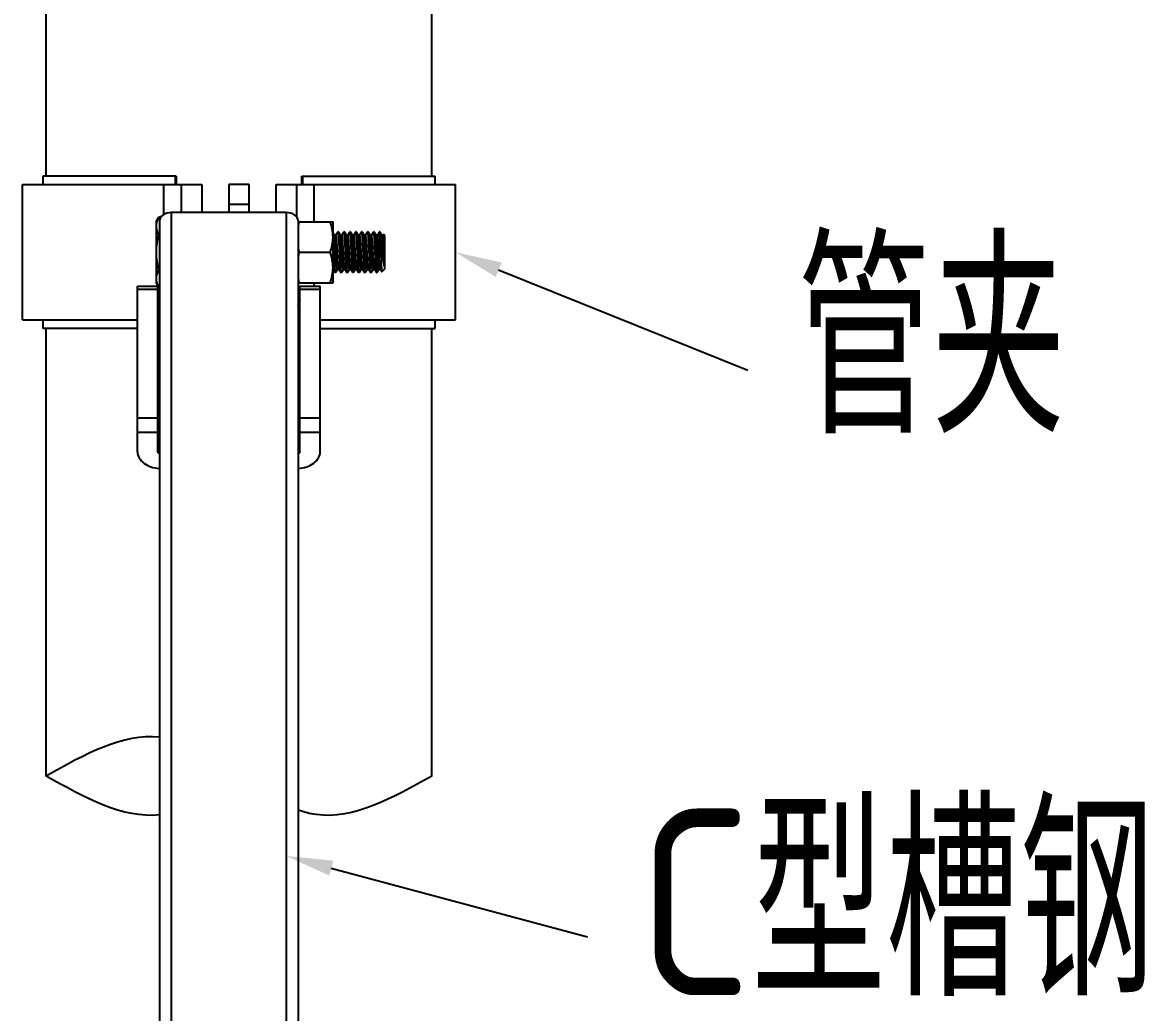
# Model space of a CAD drawing. Extents: x -427546 to -314919, y 698702 to 968782.
# Drawn here: x -410537 to -408129, y 901937 to 904062 of the extents above; entities that cross this region are included whole.
import ezdxf

# ---------------------------------------------------------------- set-up
doc = ezdxf.new("R2010")
doc.units = 0
doc.header["$LTSCALE"] = 1000
doc.header["$MEASUREMENT"] = 0
doc.layers.get('0').update_dxf_attribs({"linetype": 'CONTINUOUS'})
doc.styles.get("Standard").update_dxf_attribs({"font": 'GBENOR', "bigfont": 'GBCBIG'})

msp = doc.modelspace()

# ---------------------------------------------------------------- linework, layer by layer
at = {"linetype": 'CONTINUOUS'}
for p, q in [((-410486, 903732.3), (-410486, 904294.9)), ((-409658.3, 903732.3), (-409658.3, 904276.8)), ((-410493.2, 903732.3), (-410493.2, 903714.1)), ((-410206.9, 903732.3), (-410493.2, 903732.3)), ((-410209.2, 903732.3), (-410209.2, 903714.1)), ((-410206.9, 903732.3), (-410206.9, 903714.1)), ((-409937.4, 903714.1), (-409937.4, 903732.3)), ((-409937.4, 903732.3), (-409651.1, 903732.3)), ((-409935.1, 903714.1), (-409935.1, 903732.3)), ((-409651.1, 903714.1), (-409651.1, 903732.3)), ((-410536.8, 903423.7), (-410536.8, 903714.1)), ((-410536.8, 903714.1), (-410152, 903714.1)), ((-410233.5, 903650.1), (-410233.5, 903714.1)), ((-410195.6, 903654.2), (-410195.6, 903714.1)), ((-410152, 903714.1), (-410152, 903654.2)), ((-410093.9, 903714.1), (-410093.9, 903654.2)), ((-410050.4, 903714.1), (-410093.9, 903714.1)), ((-410050.4, 903654.2), (-410050.4, 903714.1)), ((-409992.3, 903654.2), (-409992.3, 903714.1)), ((-409992.3, 903714.1), (-409607.5, 903714.1)), ((-409948.7, 903714.1), (-409948.7, 903645.3)), ((-409910.8, 903634.2), (-409910.8, 903714.1)), ((-409607.5, 903423.7), (-409607.5, 903714.1)), ((-410050.4, 903671.6), (-410093.9, 903671.6)), ((-410250, 903634.2), (-410244.2, 903644.4)), ((-410240, 903644.4), (-410244.2, 903644.4)), ((-410242.8, 903636.3), (-410242.8, 901533.3)), ((-410217.3, 903654.2), (-410217.3, 901725.8)), ((-409970.5, 903654.2), (-410217.3, 903654.2)), ((-409970.5, 903654.2), (-409970.5, 901725.8)), ((-409945.1, 903636.3), (-409945.1, 901533.3)), ((-410250, 903634.2), (-410250, 903503.6)), ((-409945.1, 903634.2), (-409870.3, 903634.2)), ((-409870.3, 903503.6), (-409870.3, 903634.2)), ((-409866.8, 903605.4), (-409870.3, 903611.4)), ((-409860, 903612.3), (-409863.9, 903605.6)), ((-409860, 903612.3), (-409859.9, 903612.5)), ((-409858.3, 903612.5), (-409859.9, 903612.5)), ((-409858.1, 903612.3), (-409858.3, 903612.5)), ((-409854.1, 903605.4), (-409858.1, 903612.3)), ((-409847.3, 903612.3), (-409851.2, 903605.6)), ((-409847.3, 903612.3), (-409847.2, 903612.5)), ((-409845.6, 903612.5), (-409847.2, 903612.5)), ((-409845.4, 903612.3), (-409845.6, 903612.5)), ((-409841.4, 903605.4), (-409845.4, 903612.3)), ((-409834.6, 903612.3), (-409838.5, 903605.6)), ((-409834.6, 903612.3), (-409834.5, 903612.5)), ((-409832.9, 903612.5), (-409834.5, 903612.5)), ((-409832.7, 903612.3), (-409832.9, 903612.5)), ((-409828.7, 903605.4), (-409832.7, 903612.3)), ((-409832.5, 903611.6), (-409832.7, 903612.3)), ((-409821.9, 903612.3), (-409825.8, 903605.6)), ((-409821.9, 903612.3), (-409821.8, 903612.5)), ((-409821.8, 903612.5), (-409821.4, 903611.6)), ((-409820.2, 903612.5), (-409821.8, 903612.5)), ((-409820, 903612.3), (-409820.2, 903612.5)), ((-409816, 903605.4), (-409820, 903612.3)), ((-409809.2, 903612.3), (-409813.1, 903605.6)), ((-409809.2, 903612.3), (-409809.1, 903612.5)), ((-409807.5, 903612.5), (-409809.1, 903612.5)), ((-409807.3, 903612.3), (-409807.5, 903612.5)), ((-409803.3, 903605.4), (-409807.3, 903612.3)), ((-409796.5, 903612.3), (-409800.4, 903605.6)), ((-409796.5, 903612.3), (-409796.4, 903612.5)), ((-409794.8, 903612.5), (-409796.4, 903612.5)), ((-409794.6, 903612.3), (-409794.8, 903612.5)), ((-409790.6, 903605.4), (-409794.6, 903612.3)), ((-409783.8, 903612.3), (-409787.7, 903605.6)), ((-409783.8, 903612.3), (-409783.7, 903612.5)), ((-409782.1, 903612.5), (-409783.7, 903612.5)), ((-409781.9, 903612.3), (-409782.1, 903612.5)), ((-409777.9, 903605.4), (-409781.9, 903612.3)), ((-409771.1, 903612.3), (-409775, 903605.6)), ((-409770.9, 903612.5), (-409771.1, 903612.3)), ((-409769.4, 903612.5), (-409770.9, 903612.5)), ((-409769.2, 903612.3), (-409769.4, 903612.5)), ((-409765.2, 903605.4), (-409769.2, 903612.3)), ((-410242.8, 903606.6), (-410244.2, 903606.6)), ((-409863.9, 903605.6), (-409866.9, 903605.6)), ((-409851.2, 903605.6), (-409854.2, 903605.6)), ((-409854.1, 903605.3), (-409854.1, 903605.4)), ((-409838.5, 903605.6), (-409841.5, 903605.6)), ((-409825.8, 903605.6), (-409828.8, 903605.6)), ((-409828.5, 903604.9), (-409828.7, 903605.4)), ((-409825.4, 903604.9), (-409825.8, 903605.6)), ((-409813, 903605.6), (-409816.1, 903605.6)), ((-409815.9, 903605.2), (-409816, 903605.4)), ((-409800.3, 903605.6), (-409803.4, 903605.6)), ((-409787.6, 903605.6), (-409790.7, 903605.6)), ((-409774.9, 903605.6), (-409778, 903605.6)), ((-409777.8, 903605.2), (-409777.9, 903605.4)), ((-409767.2, 903557.2), (-409767.2, 903590.3)), ((-409762.2, 903605.6), (-409765.3, 903605.6)), ((-409761.6, 903606.7), (-409762.3, 903605.6)), ((-409760, 903605.2), (-409761.5, 903606.8)), ((-409760.3, 903590.6), (-409760.3, 903539.6)), ((-409760, 903605.2), (-409760, 903532.6)), ((-409942.9, 903568.9), (-409876.2, 903568.9)), ((-410242.8, 903531.2), (-410244.2, 903531.2)), ((-409870.3, 903532.2), (-409866.4, 903525.5)), ((-409866.4, 903525.5), (-409866.2, 903525.3)), ((-409864.6, 903525.3), (-409866.2, 903525.3)), ((-409864.5, 903525.5), (-409864.6, 903525.3)), ((-409864.5, 903525.5), (-409860.6, 903532.2)), ((-409860.7, 903532.2), (-409857.6, 903532.2)), ((-409857.7, 903532.4), (-409853.7, 903525.5)), ((-409853.7, 903525.5), (-409853.5, 903525.3)), ((-409851.9, 903525.3), (-409853.5, 903525.3)), ((-409851.8, 903525.5), (-409851.9, 903525.3)), ((-409851.8, 903525.5), (-409847.9, 903532.2)), ((-409848, 903532.2), (-409844.9, 903532.2)), ((-409845, 903532.4), (-409845, 903532.5)), ((-409845, 903532.4), (-409841, 903525.5)), ((-409841, 903525.5), (-409840.8, 903525.3)), ((-409839.2, 903525.3), (-409840.8, 903525.3)), ((-409839.1, 903525.5), (-409839.2, 903525.3)), ((-409839.1, 903525.5), (-409835.2, 903532.2)), ((-409835.3, 903532.2), (-409832.2, 903532.2)), ((-409832.3, 903532.4), (-409828.3, 903525.5)), ((-409828.3, 903525.5), (-409828.1, 903525.3)), ((-409826.5, 903525.3), (-409828.1, 903525.3)), ((-409826.4, 903525.5), (-409826.5, 903525.3)), ((-409826.4, 903525.5), (-409822.5, 903532.2)), ((-409822.6, 903532.2), (-409819.5, 903532.2)), ((-409819.6, 903532.4), (-409815.6, 903525.5)), ((-409815.6, 903525.5), (-409815.4, 903525.3)), ((-409813.8, 903525.3), (-409815.4, 903525.3)), ((-409813.7, 903525.5), (-409813.8, 903525.3)), ((-409813.7, 903525.5), (-409809.8, 903532.2)), ((-409809.8, 903532.2), (-409806.8, 903532.2)), ((-409806.9, 903532.4), (-409802.9, 903525.5)), ((-409802.9, 903525.5), (-409802.7, 903525.3)), ((-409801.1, 903525.3), (-409802.7, 903525.3)), ((-409801, 903525.5), (-409801.1, 903525.3)), ((-409801, 903525.5), (-409797.1, 903532.2)), ((-409797.1, 903532.2), (-409794.1, 903532.2)), ((-409794.2, 903532.4), (-409790.2, 903525.5)), ((-409790.2, 903525.5), (-409790, 903525.3)), ((-409788.4, 903525.3), (-409790, 903525.3)), ((-409788.3, 903525.5), (-409788.4, 903525.3)), ((-409788.3, 903525.5), (-409784.4, 903532.2)), ((-409784.4, 903532.2), (-409781.4, 903532.2)), ((-409781.5, 903532.4), (-409777.5, 903525.5)), ((-409777.5, 903525.5), (-409777.3, 903525.3)), ((-409775.7, 903525.3), (-409777.3, 903525.3)), ((-409775.6, 903525.5), (-409775.7, 903525.3)), ((-409775.6, 903525.5), (-409771.7, 903532.2)), ((-409771.7, 903532.2), (-409768.7, 903532.2)), ((-409768.8, 903532.4), (-409768.7, 903532.2)), ((-409768.7, 903532.2), (-409765.7, 903527)), ((-409765.7, 903527), (-409765.6, 903527)), ((-409760, 903532.6), (-409765.6, 903527)), ((-410289.9, 903140.9), (-410289.9, 903496.3)), ((-410289.9, 903496.3), (-410246.4, 903496.3)), ((-410250, 903503.6), (-410246, 903496.6)), ((-410246.4, 903140.9), (-410246.4, 903496.3)), ((-410242.8, 903493.5), (-410244.2, 903493.5)), ((-409945.1, 903503.6), (-409870.3, 903503.6)), ((-409941.5, 903140.9), (-409941.5, 903496.3)), ((-409941.5, 903496.3), (-409897.9, 903496.3)), ((-409910.8, 903496.3), (-409910.8, 903503.6)), ((-409897.9, 903140.9), (-409897.9, 903496.3)), ((-410289.9, 903489.9), (-410246.4, 903489.9)), ((-409941.5, 903478.2), (-409945.1, 903480.8)), ((-409941.5, 903489.9), (-409897.9, 903489.9)), ((-409945.1, 903453.7), (-409942.9, 903459.4)), ((-409942.9, 903459.4), (-409941.5, 903462.4)), ((-409941.5, 903461.9), (-409941.8, 903461.7)), ((-410536.8, 903423.7), (-410289.9, 903423.7)), ((-410493.2, 903423.7), (-410493.2, 903405.6)), ((-409897.9, 903423.7), (-409607.5, 903423.7)), ((-409651.1, 903405.6), (-409651.1, 903423.7)), ((-410289.9, 903405.6), (-410493.2, 903405.6)), ((-410486, 902444.6), (-410486, 903405.6)), ((-409897.9, 903405.6), (-409651.1, 903405.6)), ((-409658.3, 902444.6), (-409658.3, 903405.6)), ((-410246.4, 903212.7), (-410289.9, 903212.7)), ((-409897.9, 903212.7), (-409941.5, 903212.7)), ((-410246.4, 903181.9), (-410289.9, 903181.9)), ((-409897.9, 903181.9), (-409941.5, 903181.9))]:
    msp.add_line(p, q, dxfattribs=at)
for points in [[(-409514.8, 903531.5), (-408979.8, 903315.9)], [(-409873.9, 902247), (-409323.9, 902099.7)]]:
    msp.add_lwpolyline(points)
for centre, radius, start, end in [((-409812.5, 903590.6), 137.5, 161.5104, 164.6888), ((-413081.9, 903424.1), 3215.8, 2.5803, 2.9163), ((-409812.5, 903612.5), 137.5, 195.3112, 198.4896), ((-409812.5, 903525.3), 137.5, 161.5104, 164.6888), ((-410192.2, 903523.5), 60.1, 206.641, 210.0621), ((-409812.5, 903547.2), 137.5, 195.3112, 198.4896), ((-409858.2, 903410.6), 100, 149.4462, 150.2362), ((-409935.9, 903459.1), 15, 240.2296, 242.1247)]:
    msp.add_arc(centre, radius, start, end, dxfattribs=at)
for points, knots in [([(-410244.2, 903644.4), (-410244.7, 903643.5), (-410246.5, 903640.2), (-410248, 903636.6), (-410248.8, 903633.9)], [0, 0, 0, 0, 0.257362, 1, 1, 1, 1]), ([(-410217.3, 903654.2), (-410223.6, 903654.2), (-410235.2, 903651.8), (-410242.8, 903641.2), (-410242.8, 903636.3)], [0, 0, 0, 0, 0.559767, 1, 1, 1, 1]), ([(-409945.1, 903636.3), (-409945.1, 903641.2), (-409952.7, 903651.8), (-409964.3, 903654.2), (-409970.5, 903654.2)], [0, 0, 0, 0, 0.440233, 1, 1, 1, 1]), ([(-410248.8, 903633.9), (-410249, 903633.2), (-410249.7, 903630.5), (-410250, 903627.6), (-410250, 903625.5)], [0, 0, 0, 0, 0.253622, 1, 1, 1, 1]), ([(-410250, 903625.5), (-410250, 903622.3), (-410248.8, 903615.6), (-410245.9, 903609.6), (-410244.2, 903606.6)], [0, 0, 0, 0, 0.485077, 1, 1, 1, 1]), ([(-409870.3, 903601.6), (-409870.3, 903607.1), (-409871.4, 903618.2), (-409874.4, 903628.9), (-409876.2, 903634.2)], [0, 0, 0, 0, 0.498127, 1, 1, 1, 1]), ([(-409859.9, 903612.5), (-409859.8, 903612.5), (-409859.6, 903612.1), (-409859.5, 903611.5), (-409859.3, 903610.4), (-409859, 903608.3), (-409858.6, 903604.7), (-409858.3, 903599.3), (-409857.9, 903592.8), (-409857.5, 903585.4), (-409857.1, 903577.3), (-409856.8, 903571.7), (-409856.7, 903568.9)], [0, 0, 0, 0, 0.0066, 0.021626, 0.045785, 0.07899, 0.171387, 0.295464, 0.446521, 0.618791, 0.80567, 1, 1, 1, 1]), ([(-409855.1, 903568.9), (-409855.4, 903574.2), (-409855.7, 903581.9), (-409856.2, 903591.7), (-409856.6, 903598.1), (-409857, 903603.5), (-409857.3, 903607.6), (-409857.7, 903610.4), (-409857.9, 903611.9), (-409858.1, 903612.3)], [0, 0, 0, 0, 0.364471, 0.530917, 0.679032, 0.803712, 0.900705, 0.96676, 1, 1, 1, 1]), ([(-409847.2, 903612.5), (-409847.1, 903612.5), (-409846.9, 903612.1), (-409846.7, 903611.5), (-409846.5, 903610.4), (-409846.3, 903608.3), (-409845.9, 903604.7), (-409845.6, 903599.3), (-409845.2, 903592.8), (-409844.8, 903585.4), (-409844.4, 903577.3), (-409844.1, 903571.7), (-409844, 903568.9)], [0, 0, 0, 0, 0.006597, 0.021619, 0.045777, 0.07898, 0.171374, 0.295442, 0.446496, 0.618772, 0.805666, 1, 1, 1, 1]), ([(-409842.4, 903568.9), (-409842.7, 903574.2), (-409843, 903581.9), (-409843.5, 903591.7), (-409843.9, 903598.1), (-409844.3, 903603.5), (-409844.6, 903607.6), (-409845, 903610.4), (-409845.2, 903611.9), (-409845.4, 903612.3)], [0, 0, 0, 0, 0.364465, 0.530905, 0.679014, 0.8037, 0.900701, 0.966759, 1, 1, 1, 1]), ([(-409834.5, 903612.5), (-409834.4, 903612.5), (-409834.2, 903612.1), (-409834, 903611.5), (-409833.8, 903610.4), (-409833.6, 903608.3), (-409833.2, 903604.7), (-409832.8, 903599.3), (-409832.5, 903592.8), (-409832.1, 903585.4), (-409831.7, 903577.3), (-409831.4, 903571.7), (-409831.3, 903568.9)], [0, 0, 0, 0, 0.006599, 0.021622, 0.045782, 0.078987, 0.171389, 0.295466, 0.446515, 0.618783, 0.80567, 1, 1, 1, 1]), ([(-409829.7, 903568.9), (-409829.9, 903573.8), (-409830.4, 903583), (-409831, 903595.4), (-409831.6, 903604.1), (-409832.1, 903609.1), (-409832.3, 903610.9), (-409832.5, 903611.6)], [0, 0, 0, 0, 0.342843, 0.645753, 0.873522, 0.950589, 1, 1, 1, 1]), ([(-409821.4, 903611.6), (-409821.2, 903610.9), (-409821, 903609.1), (-409820.4, 903604.1), (-409819.9, 903595.4), (-409819.2, 903583), (-409818.8, 903573.8), (-409818.6, 903568.9)], [0, 0, 0, 0, 0.049411, 0.126478, 0.354247, 0.657157, 1, 1, 1, 1]), ([(-409817, 903568.9), (-409817.2, 903574.2), (-409817.6, 903581.9), (-409818.1, 903591.7), (-409818.5, 903598.1), (-409818.9, 903603.5), (-409819.2, 903607.6), (-409819.6, 903610.4), (-409819.8, 903611.9), (-409820, 903612.3)], [0, 0, 0, 0, 0.364462, 0.530907, 0.679025, 0.803712, 0.900706, 0.96676, 1, 1, 1, 1]), ([(-409809.1, 903612.5), (-409809, 903612.5), (-409808.8, 903612.1), (-409808.6, 903611.5), (-409808.4, 903610.4), (-409808.2, 903608.3), (-409807.8, 903604.7), (-409807.4, 903599.3), (-409807.1, 903592.8), (-409806.7, 903585.4), (-409806.3, 903577.3), (-409806, 903571.7), (-409805.9, 903568.9)], [0, 0, 0, 0, 0.0066, 0.021625, 0.045784, 0.078988, 0.171384, 0.29546, 0.446516, 0.618789, 0.80567, 1, 1, 1, 1]), ([(-409804.3, 903568.9), (-409804.5, 903574.2), (-409804.9, 903581.9), (-409805.4, 903591.7), (-409805.8, 903598.1), (-409806.1, 903603.5), (-409806.5, 903607.6), (-409806.9, 903610.4), (-409807.1, 903611.9), (-409807.3, 903612.3)], [0, 0, 0, 0, 0.364471, 0.530917, 0.679031, 0.803711, 0.900704, 0.96676, 1, 1, 1, 1]), ([(-409796.4, 903612.5), (-409796.3, 903612.5), (-409796.1, 903612.1), (-409795.9, 903611.5), (-409795.7, 903610.4), (-409795.5, 903608.3), (-409795.1, 903604.7), (-409794.7, 903599.3), (-409794.3, 903592.8), (-409794, 903585.4), (-409793.6, 903577.3), (-409793.3, 903571.7), (-409793.2, 903568.9)], [0, 0, 0, 0, 0.006596, 0.021617, 0.045773, 0.078975, 0.171369, 0.295437, 0.446491, 0.618767, 0.805664, 1, 1, 1, 1]), ([(-409791.6, 903568.9), (-409791.8, 903574.2), (-409792.2, 903581.9), (-409792.7, 903591.7), (-409793.1, 903598.1), (-409793.4, 903603.5), (-409793.8, 903607.6), (-409794.2, 903610.4), (-409794.4, 903611.9), (-409794.6, 903612.3)], [0, 0, 0, 0, 0.364464, 0.530903, 0.679012, 0.803699, 0.9007, 0.966759, 1, 1, 1, 1]), ([(-409783.7, 903612.5), (-409783.6, 903612.5), (-409783.4, 903612.1), (-409783.2, 903611.5), (-409783, 903610.4), (-409782.7, 903608.3), (-409782.4, 903604.7), (-409782, 903599.3), (-409781.6, 903592.8), (-409781.3, 903585.4), (-409780.9, 903577.3), (-409780.6, 903571.7), (-409780.5, 903568.9)], [0, 0, 0, 0, 0.006599, 0.021624, 0.045785, 0.078991, 0.171394, 0.295472, 0.446521, 0.618786, 0.80567, 1, 1, 1, 1]), ([(-409778.9, 903568.9), (-409779.1, 903574.2), (-409779.5, 903581.9), (-409780, 903591.7), (-409780.4, 903598.1), (-409780.7, 903603.5), (-409781.1, 903607.6), (-409781.5, 903610.4), (-409781.7, 903611.9), (-409781.9, 903612.3)], [0, 0, 0, 0, 0.364462, 0.530902, 0.679016, 0.803706, 0.900705, 0.96676, 1, 1, 1, 1]), ([(-409767.2, 903557.2), (-409767.4, 903560.5), (-409767.7, 903567.2), (-409768.1, 903577), (-409768.6, 903586.3), (-409769, 903594.8), (-409769.4, 903601.1), (-409769.8, 903605.3), (-409770, 903607.8), (-409770.2, 903609.7), (-409770.4, 903611.2), (-409770.6, 903611.9), (-409770.8, 903612.5), (-409770.9, 903612.5)], [0, 0, 0, 0, 0.178481, 0.358633, 0.531004, 0.686502, 0.81696, 0.870599, 0.915552, 0.951236, 0.977231, 0.993319, 1, 1, 1, 1]), ([(-409767.2, 903590.3), (-409767.4, 903593.2), (-409767.7, 903598.3), (-409768.1, 903604.2), (-409768.4, 903608), (-409768.7, 903610), (-409768.9, 903611.4), (-409769.1, 903612.1), (-409769.2, 903612.3)], [0, 0, 0, 0, 0.386407, 0.692621, 0.809887, 0.900873, 0.96438, 1, 1, 1, 1]), ([(-409876.2, 903568.9), (-409874.4, 903574.2), (-409871.4, 903584.9), (-409870.3, 903596), (-409870.3, 903601.6)], [0, 0, 0, 0, 0.501873, 1, 1, 1, 1]), ([(-409867.8, 903568.9), (-409868.2, 903577.3), (-409868.7, 903588.9), (-409869.6, 903602.6), (-409870, 903607.9), (-409870.3, 903610)], [0, 0, 0, 0, 0.612202, 0.845734, 1, 1, 1, 1]), ([(-409860.7, 903532.2), (-409860.8, 903532.2), (-409860.9, 903532.5), (-409861.2, 903533.3), (-409861.5, 903535.3), (-409861.9, 903538.4), (-409862.2, 903542.7), (-409862.6, 903547.9), (-409863, 903553.9), (-409863.4, 903560.4), (-409863.9, 903569.4), (-409864.4, 903578.4), (-409864.9, 903587), (-409865.3, 903592.6), (-409865.6, 903597.4), (-409866, 903601.1), (-409866.4, 903603.7), (-409866.6, 903605), (-409866.8, 903605.4)], [0, 0, 0, 0, 0.003455, 0.010693, 0.037891, 0.081614, 0.140407, 0.212192, 0.294399, 0.384075, 0.47799, 0.664974, 0.751306, 0.828652, 0.894237, 0.945722, 0.98132, 1, 1, 1, 1]), ([(-409857.7, 903532.4), (-409857.9, 903532.8), (-409858.2, 903534.2), (-409858.6, 903536.7), (-409858.9, 903540.4), (-409859.3, 903545.2), (-409859.7, 903550.8), (-409860.2, 903559.4), (-409860.7, 903568.4), (-409861.2, 903577.4), (-409861.5, 903584), (-409861.9, 903589.9), (-409862.3, 903595.1), (-409862.7, 903599.4), (-409863, 903602.5), (-409863.3, 903604.5), (-409863.6, 903605.3), (-409863.8, 903605.6), (-409863.9, 903605.6)], [0, 0, 0, 0, 0.018679, 0.054277, 0.105763, 0.171349, 0.248695, 0.335028, 0.52201, 0.615925, 0.7056, 0.787808, 0.859593, 0.918387, 0.96211, 0.989308, 0.996544, 1, 1, 1, 1]), ([(-409848, 903532.2), (-409848, 903532.2), (-409848.2, 903532.5), (-409848.5, 903533.3), (-409848.8, 903535.2), (-409849.2, 903538.3), (-409849.5, 903542.5), (-409849.9, 903547.6), (-409850.3, 903553.5), (-409850.6, 903560), (-409851.1, 903569), (-409851.7, 903579.8), (-409852.3, 903590), (-409852.9, 903596.9), (-409853.2, 903600.7), (-409853.6, 903603.4), (-409853.9, 903604.8), (-409854.1, 903605.3)], [0, 0, 0, 0, 0.003417, 0.010553, 0.037343, 0.080422, 0.138384, 0.209216, 0.290427, 0.379147, 0.472236, 0.658297, 0.82249, 0.888984, 0.941829, 0.979209, 1, 1, 1, 1]), ([(-409845, 903532.5), (-409845.3, 903533), (-409845.5, 903534.4), (-409845.9, 903537), (-409846.2, 903540.9), (-409846.8, 903547.8), (-409847.4, 903558), (-409848, 903568.8), (-409848.5, 903577.8), (-409848.9, 903584.2), (-409849.2, 903590.1), (-409849.6, 903595.3), (-409850, 903599.5), (-409850.3, 903602.6), (-409850.6, 903604.5), (-409850.9, 903605.3), (-409851.1, 903605.6), (-409851.2, 903605.6)], [0, 0, 0, 0, 0.020588, 0.057799, 0.110514, 0.176922, 0.341067, 0.527216, 0.620384, 0.709195, 0.790501, 0.861424, 0.919465, 0.962605, 0.989434, 0.996579, 1, 1, 1, 1]), ([(-409835.3, 903532.2), (-409835.3, 903532.2), (-409835.5, 903532.5), (-409835.8, 903533.3), (-409836.1, 903535.3), (-409836.5, 903538.4), (-409836.8, 903542.7), (-409837.2, 903547.9), (-409837.6, 903553.9), (-409838, 903560.4), (-409838.5, 903569.4), (-409839, 903578.4), (-409839.5, 903587), (-409839.8, 903592.6), (-409840.2, 903597.4), (-409840.6, 903601.1), (-409841, 903603.7), (-409841.2, 903605), (-409841.4, 903605.4)], [0, 0, 0, 0, 0.003456, 0.010692, 0.037889, 0.081613, 0.140407, 0.212192, 0.2944, 0.384075, 0.47799, 0.664972, 0.751305, 0.828651, 0.894236, 0.945723, 0.981321, 1, 1, 1, 1]), ([(-409832.3, 903532.4), (-409832.5, 903532.8), (-409832.8, 903534.2), (-409833.1, 903536.7), (-409833.5, 903540.4), (-409833.9, 903545.2), (-409834.2, 903550.8), (-409834.8, 903559.4), (-409835.2, 903568.4), (-409835.8, 903577.4), (-409836.1, 903584), (-409836.5, 903589.9), (-409836.9, 903595.1), (-409837.3, 903599.4), (-409837.6, 903602.5), (-409837.9, 903604.5), (-409838.2, 903605.3), (-409838.4, 903605.6), (-409838.5, 903605.6)], [0, 0, 0, 0, 0.01868, 0.054278, 0.105764, 0.171348, 0.248694, 0.335026, 0.52201, 0.615925, 0.705601, 0.787808, 0.859593, 0.918386, 0.962109, 0.989306, 0.996545, 1, 1, 1, 1]), ([(-409822.6, 903532.2), (-409822.6, 903532.2), (-409822.8, 903532.5), (-409823.1, 903533.3), (-409823.4, 903535.1), (-409823.7, 903538), (-409824.1, 903542), (-409824.4, 903546.9), (-409824.8, 903552.6), (-409825.2, 903558.8), (-409825.7, 903567.5), (-409826.2, 903578.2), (-409826.9, 903589.8), (-409827.5, 903597.9), (-409828.1, 903602.6), (-409828.3, 903604.2), (-409828.5, 903604.9)], [0, 0, 0, 0, 0.003318, 0.010166, 0.035831, 0.077124, 0.132774, 0.200951, 0.279376, 0.365418, 0.456184, 0.639607, 0.805161, 0.930787, 0.973175, 1, 1, 1, 1]), ([(-409819.6, 903532.4), (-409819.8, 903532.8), (-409820, 903534), (-409820.4, 903536.2), (-409820.7, 903539.6), (-409821.1, 903543.8), (-409821.4, 903548.9), (-409821.9, 903556.7), (-409822.5, 903567.1), (-409823.2, 903579.5), (-409823.8, 903590.5), (-409824.4, 903598.2), (-409824.9, 903602.7), (-409825.2, 903604.3), (-409825.4, 903604.9)], [0, 0, 0, 0, 0.017152, 0.049306, 0.095685, 0.154891, 0.225083, 0.30406, 0.478231, 0.655625, 0.814053, 0.933743, 0.974201, 1, 1, 1, 1]), ([(-409809.8, 903532.2), (-409809.9, 903532.2), (-409810.1, 903532.5), (-409810.4, 903533.3), (-409810.7, 903535.2), (-409811, 903538.3), (-409811.4, 903542.5), (-409811.8, 903547.5), (-409812.1, 903553.4), (-409812.5, 903559.8), (-409813, 903568.8), (-409813.6, 903579.6), (-409814.2, 903589.8), (-409814.8, 903596.7), (-409815.1, 903600.6), (-409815.5, 903603.3), (-409815.7, 903604.8), (-409815.9, 903605.2)], [0, 0, 0, 0, 0.003402, 0.010497, 0.037127, 0.079951, 0.137583, 0.208037, 0.288851, 0.377191, 0.469951, 0.655642, 0.820036, 0.88689, 0.940273, 0.978363, 1, 1, 1, 1]), ([(-409806.9, 903532.4), (-409807.1, 903532.8), (-409807.3, 903534.2), (-409807.7, 903536.7), (-409808.1, 903540.4), (-409808.5, 903545.2), (-409808.8, 903550.8), (-409809.3, 903559.4), (-409809.8, 903568.4), (-409810.3, 903577.4), (-409810.7, 903584), (-409811.1, 903589.9), (-409811.5, 903595.1), (-409811.8, 903599.4), (-409812.2, 903602.5), (-409812.5, 903604.5), (-409812.8, 903605.3), (-409813, 903605.6), (-409813, 903605.6)], [0, 0, 0, 0, 0.01868, 0.054279, 0.105766, 0.17135, 0.248697, 0.335029, 0.522011, 0.615926, 0.705602, 0.78781, 0.859595, 0.918388, 0.962111, 0.989307, 0.996546, 1, 1, 1, 1]), ([(-409797.1, 903532.2), (-409797.2, 903532.2), (-409797.4, 903532.5), (-409797.7, 903533.3), (-409798, 903535.3), (-409798.3, 903538.4), (-409798.7, 903542.7), (-409799.1, 903547.9), (-409799.5, 903553.9), (-409799.8, 903560.4), (-409800.3, 903569.4), (-409800.8, 903578.4), (-409801.4, 903587), (-409801.7, 903592.6), (-409802.1, 903597.4), (-409802.5, 903601.1), (-409802.8, 903603.7), (-409803.1, 903605), (-409803.3, 903605.4)], [0, 0, 0, 0, 0.003456, 0.010692, 0.037889, 0.081613, 0.140406, 0.212192, 0.2944, 0.384075, 0.477989, 0.664972, 0.751304, 0.828651, 0.894236, 0.945722, 0.981321, 1, 1, 1, 1]), ([(-409794.2, 903532.4), (-409794.4, 903532.8), (-409794.6, 903534.2), (-409795, 903536.7), (-409795.4, 903540.4), (-409795.8, 903545.2), (-409796.1, 903550.8), (-409796.6, 903559.4), (-409797.1, 903568.4), (-409797.6, 903577.4), (-409798, 903584), (-409798.4, 903589.9), (-409798.8, 903595.1), (-409799.1, 903599.4), (-409799.5, 903602.5), (-409799.8, 903604.5), (-409800.1, 903605.3), (-409800.3, 903605.6), (-409800.3, 903605.6)], [0, 0, 0, 0, 0.01868, 0.054278, 0.105764, 0.171348, 0.248694, 0.335027, 0.52201, 0.615925, 0.705601, 0.787808, 0.859593, 0.918386, 0.962109, 0.989306, 0.996546, 1, 1, 1, 1]), ([(-409784.4, 903532.2), (-409784.5, 903532.2), (-409784.7, 903532.5), (-409785, 903533.3), (-409785.3, 903535.3), (-409785.6, 903538.4), (-409786, 903542.7), (-409786.4, 903547.9), (-409786.8, 903553.9), (-409787.1, 903560.4), (-409787.6, 903569.4), (-409788.1, 903578.4), (-409788.7, 903587), (-409789, 903592.6), (-409789.4, 903597.4), (-409789.7, 903601.1), (-409790.1, 903603.7), (-409790.4, 903605), (-409790.6, 903605.4)], [0, 0, 0, 0, 0.003456, 0.010693, 0.037891, 0.081614, 0.140408, 0.212192, 0.2944, 0.384075, 0.47799, 0.664974, 0.751306, 0.828653, 0.894237, 0.945723, 0.981321, 1, 1, 1, 1]), ([(-409781.5, 903532.4), (-409781.7, 903532.8), (-409781.9, 903534.2), (-409782.3, 903536.7), (-409782.7, 903540.4), (-409783, 903545.2), (-409783.4, 903550.8), (-409783.9, 903559.4), (-409784.4, 903568.4), (-409784.9, 903577.4), (-409785.3, 903584), (-409785.7, 903589.9), (-409786.1, 903595.1), (-409786.4, 903599.4), (-409786.8, 903602.5), (-409787.1, 903604.5), (-409787.4, 903605.3), (-409787.6, 903605.6), (-409787.6, 903605.6)], [0, 0, 0, 0, 0.018679, 0.054277, 0.105763, 0.171348, 0.248694, 0.335027, 0.52201, 0.615925, 0.7056, 0.787807, 0.859593, 0.918386, 0.96211, 0.989308, 0.996544, 1, 1, 1, 1]), ([(-409771.7, 903532.2), (-409771.8, 903532.2), (-409772, 903532.5), (-409772.2, 903533.3), (-409772.6, 903535.2), (-409772.9, 903538.3), (-409773.3, 903542.4), (-409773.7, 903547.5), (-409774, 903553.3), (-409774.4, 903559.7), (-409774.9, 903568.7), (-409775.5, 903579.5), (-409776.1, 903589.7), (-409776.6, 903596.6), (-409777, 903600.5), (-409777.4, 903603.3), (-409777.6, 903604.7), (-409777.8, 903605.2)], [0, 0, 0, 0, 0.003396, 0.010472, 0.037029, 0.079737, 0.13722, 0.207502, 0.288137, 0.376304, 0.468915, 0.654438, 0.818923, 0.885939, 0.939566, 0.977978, 1, 1, 1, 1]), ([(-409768.8, 903532.4), (-409769, 903532.8), (-409769.2, 903534.2), (-409769.6, 903536.7), (-409770, 903540.4), (-409770.3, 903545.2), (-409770.7, 903550.8), (-409771.2, 903559.4), (-409771.7, 903568.4), (-409772.2, 903577.4), (-409772.6, 903584), (-409773, 903589.9), (-409773.4, 903595.1), (-409773.7, 903599.4), (-409774.1, 903602.5), (-409774.4, 903604.5), (-409774.7, 903605.3), (-409774.8, 903605.6), (-409774.9, 903605.6)], [0, 0, 0, 0, 0.01868, 0.054278, 0.105764, 0.171348, 0.248695, 0.335027, 0.52201, 0.615925, 0.705601, 0.787809, 0.859594, 0.918387, 0.96211, 0.989307, 0.996546, 1, 1, 1, 1]), ([(-409767.2, 903590.3), (-409766.7, 903585.6), (-409765.6, 903576.1), (-409764, 903562.3), (-409762.4, 903550.1), (-409761.1, 903542.7), (-409760.3, 903539.6)], [0, 0, 0, 0, 0.276989, 0.559714, 0.812602, 1, 1, 1, 1]), ([(-409760.3, 903539.6), (-409760.9, 903545.4), (-409761.4, 903554.9), (-409762.2, 903568), (-409762.7, 903578.5), (-409763.3, 903588.2), (-409763.8, 903595.4), (-409764.2, 903600), (-409764.5, 903602.5), (-409764.8, 903604.2), (-409765, 903605.1), (-409765.2, 903605.4)], [0, 0, 0, 0, 0.266625, 0.430398, 0.595472, 0.747113, 0.871808, 0.920471, 0.958518, 0.985156, 1, 1, 1, 1]), ([(-409760.3, 903590.6), (-409760.5, 903592.7), (-409760.7, 903596.3), (-409761.1, 903600.6), (-409761.5, 903603.2), (-409761.7, 903604.4), (-409761.9, 903605.1), (-409762.1, 903605.6), (-409762.2, 903605.6)], [0, 0, 0, 0, 0.414305, 0.728229, 0.842155, 0.925352, 0.97725, 1, 1, 1, 1]), ([(-409761.6, 903606.7), (-409761.6, 903606.8), (-409761.6, 903606.8), (-409761.5, 903606.8), (-409761.5, 903606.8)], [0, 0, 0, 0, 0.579006, 1, 1, 1, 1]), ([(-409761.5, 903606.8), (-409761.4, 903606.7), (-409761.4, 903606.2), (-409761.2, 903605.3), (-409761.1, 903603.9), (-409760.9, 903602.1), (-409760.8, 903599.7), (-409760.6, 903595.9), (-409760.4, 903592.8), (-409760.3, 903590.6)], [0, 0, 0, 0, 0.026242, 0.082423, 0.168531, 0.283682, 0.426407, 0.594915, 1, 1, 1, 1]), ([(-409870.3, 903536.2), (-409870.3, 903541.8), (-409871.4, 903552.9), (-409874.4, 903563.6), (-409876.2, 903568.9)], [0, 0, 0, 0, 0.498127, 1, 1, 1, 1]), ([(-409869.4, 903568.9), (-409869.2, 903563.6), (-409868.8, 903555.9), (-409868.3, 903546.1), (-409867.9, 903539.7), (-409867.6, 903534.3), (-409867.2, 903530.2), (-409866.8, 903527.4), (-409866.6, 903525.9), (-409866.4, 903525.5)], [0, 0, 0, 0, 0.364464, 0.530902, 0.679018, 0.803707, 0.900706, 0.966761, 1, 1, 1, 1]), ([(-409864.6, 903525.3), (-409864.7, 903525.3), (-409864.9, 903525.7), (-409865.1, 903526.3), (-409865.3, 903527.4), (-409865.6, 903529.5), (-409865.9, 903533.1), (-409866.3, 903538.5), (-409866.7, 903545), (-409867, 903552.4), (-409867.4, 903560.5), (-409867.7, 903566.1), (-409867.8, 903568.9)], [0, 0, 0, 0, 0.006599, 0.021623, 0.045783, 0.078988, 0.171391, 0.295468, 0.446516, 0.618784, 0.80567, 1, 1, 1, 1]), ([(-409856.7, 903568.9), (-409856.5, 903563.6), (-409856.1, 903555.9), (-409855.6, 903546.1), (-409855.2, 903539.7), (-409854.9, 903534.3), (-409854.5, 903530.2), (-409854.1, 903527.4), (-409853.9, 903525.9), (-409853.7, 903525.5)], [0, 0, 0, 0, 0.364464, 0.530904, 0.679014, 0.8037, 0.900701, 0.966759, 1, 1, 1, 1]), ([(-409851.9, 903525.3), (-409852, 903525.3), (-409852.2, 903525.7), (-409852.4, 903526.3), (-409852.6, 903527.4), (-409852.9, 903529.5), (-409853.2, 903533.1), (-409853.6, 903538.5), (-409854, 903545), (-409854.3, 903552.4), (-409854.7, 903560.5), (-409855, 903566.1), (-409855.1, 903568.9)], [0, 0, 0, 0, 0.006597, 0.021619, 0.045776, 0.078979, 0.171373, 0.295441, 0.446495, 0.61877, 0.805666, 1, 1, 1, 1]), ([(-409844, 903568.9), (-409843.8, 903563.6), (-409843.4, 903555.9), (-409842.9, 903546.1), (-409842.5, 903539.7), (-409842.2, 903534.3), (-409841.8, 903530.2), (-409841.4, 903527.4), (-409841.2, 903525.9), (-409841, 903525.5)], [0, 0, 0, 0, 0.364471, 0.530917, 0.679032, 0.803712, 0.900705, 0.96676, 1, 1, 1, 1]), ([(-409839.2, 903525.3), (-409839.3, 903525.3), (-409839.5, 903525.7), (-409839.7, 903526.3), (-409839.9, 903527.4), (-409840.1, 903529.5), (-409840.5, 903533.1), (-409840.9, 903538.5), (-409841.2, 903545), (-409841.6, 903552.4), (-409842, 903560.5), (-409842.3, 903566.1), (-409842.4, 903568.9)], [0, 0, 0, 0, 0.0066, 0.021626, 0.045785, 0.078989, 0.171387, 0.295463, 0.44652, 0.618791, 0.80567, 1, 1, 1, 1]), ([(-409831.3, 903568.9), (-409831.1, 903563.6), (-409830.7, 903555.9), (-409830.2, 903546.1), (-409829.8, 903539.7), (-409829.5, 903534.3), (-409829.1, 903530.2), (-409828.7, 903527.4), (-409828.5, 903525.9), (-409828.3, 903525.5)], [0, 0, 0, 0, 0.364461, 0.530905, 0.679023, 0.803711, 0.900706, 0.96676, 1, 1, 1, 1]), ([(-409826.5, 903525.3), (-409826.6, 903525.3), (-409826.8, 903525.7), (-409827, 903526.3), (-409827.2, 903527.4), (-409827.4, 903529.5), (-409827.8, 903533.1), (-409828.2, 903538.5), (-409828.5, 903545), (-409828.9, 903552.4), (-409829.3, 903560.5), (-409829.6, 903566.1), (-409829.7, 903568.9)], [0, 0, 0, 0, 0.006603, 0.021633, 0.045797, 0.079005, 0.17141, 0.29549, 0.446541, 0.6188, 0.805675, 1, 1, 1, 1]), ([(-409818.6, 903568.9), (-409818.3, 903563.6), (-409818, 903555.9), (-409817.5, 903546.1), (-409817.1, 903539.7), (-409816.7, 903534.3), (-409816.4, 903530.2), (-409816, 903527.4), (-409815.8, 903525.9), (-409815.6, 903525.5)], [0, 0, 0, 0, 0.364465, 0.530902, 0.679016, 0.803705, 0.900705, 0.96676, 1, 1, 1, 1]), ([(-409813.8, 903525.3), (-409813.9, 903525.3), (-409814.1, 903525.7), (-409814.3, 903526.3), (-409814.5, 903527.4), (-409814.7, 903529.5), (-409815.1, 903533.1), (-409815.5, 903538.5), (-409815.8, 903545), (-409816.2, 903552.4), (-409816.6, 903560.5), (-409816.9, 903566.1), (-409817, 903568.9)], [0, 0, 0, 0, 0.006597, 0.021619, 0.045776, 0.07898, 0.17138, 0.295455, 0.446505, 0.618777, 0.805667, 1, 1, 1, 1]), ([(-409805.9, 903568.9), (-409805.6, 903563.6), (-409805.3, 903555.9), (-409804.8, 903546.1), (-409804.4, 903539.7), (-409804, 903534.3), (-409803.7, 903530.2), (-409803.3, 903527.4), (-409803.1, 903525.9), (-409802.9, 903525.5)], [0, 0, 0, 0, 0.364465, 0.530907, 0.679017, 0.803702, 0.900702, 0.966759, 1, 1, 1, 1]), ([(-409801.1, 903525.3), (-409801.2, 903525.3), (-409801.4, 903525.7), (-409801.6, 903526.3), (-409801.8, 903527.4), (-409802, 903529.5), (-409802.4, 903533.1), (-409802.7, 903538.5), (-409803.1, 903545), (-409803.5, 903552.4), (-409803.9, 903560.5), (-409804.2, 903566.1), (-409804.3, 903568.9)], [0, 0, 0, 0, 0.006598, 0.021622, 0.04578, 0.078984, 0.171378, 0.295448, 0.446502, 0.618778, 0.805669, 1, 1, 1, 1]), ([(-409793.2, 903568.9), (-409792.9, 903563.6), (-409792.6, 903555.9), (-409792.1, 903546.1), (-409791.7, 903539.7), (-409791.3, 903534.3), (-409791, 903530.2), (-409790.6, 903527.4), (-409790.4, 903525.9), (-409790.2, 903525.5)], [0, 0, 0, 0, 0.364468, 0.530914, 0.67903, 0.803712, 0.900705, 0.966759, 1, 1, 1, 1]), ([(-409788.4, 903525.3), (-409788.5, 903525.3), (-409788.7, 903525.7), (-409788.8, 903526.3), (-409789, 903527.4), (-409789.3, 903529.5), (-409789.7, 903533.1), (-409790, 903538.5), (-409790.4, 903545), (-409790.8, 903552.4), (-409791.2, 903560.5), (-409791.5, 903566.1), (-409791.6, 903568.9)], [0, 0, 0, 0, 0.006601, 0.021627, 0.045787, 0.078992, 0.171391, 0.295469, 0.446525, 0.618794, 0.80567, 1, 1, 1, 1]), ([(-409780.5, 903568.9), (-409780.2, 903563.6), (-409779.9, 903555.9), (-409779.4, 903546.1), (-409779, 903539.7), (-409778.6, 903534.3), (-409778.3, 903530.2), (-409777.9, 903527.4), (-409777.7, 903525.9), (-409777.5, 903525.5)], [0, 0, 0, 0, 0.364462, 0.530904, 0.679022, 0.80371, 0.900707, 0.966761, 1, 1, 1, 1]), ([(-409775.7, 903525.3), (-409775.8, 903525.3), (-409776, 903525.7), (-409776.1, 903526.3), (-409776.3, 903527.4), (-409776.6, 903529.5), (-409777, 903533.1), (-409777.3, 903538.5), (-409777.7, 903545), (-409778.1, 903552.4), (-409778.5, 903560.5), (-409778.8, 903566.1), (-409778.9, 903568.9)], [0, 0, 0, 0, 0.006603, 0.021632, 0.045795, 0.079003, 0.171409, 0.295488, 0.446538, 0.618797, 0.805674, 1, 1, 1, 1]), ([(-409767.2, 903557.2), (-409767.1, 903553.3), (-409766.9, 903547.8), (-409766.7, 903540.7), (-409766.5, 903536.4), (-409766.3, 903532.8), (-409766.1, 903530), (-409765.9, 903528.2), (-409765.8, 903527.3), (-409765.7, 903527)], [0, 0, 0, 0, 0.386134, 0.553863, 0.699418, 0.819327, 0.910713, 0.971364, 1, 1, 1, 1]), ([(-410244.2, 903531.2), (-410245.9, 903528.2), (-410248.8, 903522.2), (-410250, 903515.5), (-410250, 903512.3)], [0, 0, 0, 0, 0.514923, 1, 1, 1, 1]), ([(-409876.2, 903503.6), (-409874.4, 903508.9), (-409871.4, 903519.6), (-409870.3, 903530.7), (-409870.3, 903536.2)], [0, 0, 0, 0, 0.501873, 1, 1, 1, 1]), ([(-410250, 903512.3), (-410250, 903510.2), (-410249.7, 903507.3), (-410249, 903504.6), (-410248.8, 903503.9)], [0, 0, 0, 0, 0.746378, 1, 1, 1, 1]), ([(-410248.8, 903503.9), (-410248.6, 903503.3), (-410247.8, 903500.8), (-410246.8, 903498.4), (-410245.9, 903496.6)], [0, 0, 0, 0, 0.245301, 1, 1, 1, 1]), ([(-409941.4, 903466.1), (-409941.6, 903465.8), (-409942.7, 903464.2), (-409943.6, 903462.6), (-409944.4, 903461.4)], [0, 0, 0, 0, 0.23101, 1, 1, 1, 1]), ([(-410289.9, 903140.9), (-410289.9, 903136.3), (-410287.2, 903126.6), (-410276.3, 903115.2), (-410260.9, 903107.5), (-410249, 903105.3), (-410242.8, 903105)], [0, 0, 0, 0, 0.210801, 0.445615, 0.71173, 1, 1, 1, 1]), ([(-410242.8, 903136.4), (-410243.3, 903136.6), (-410245, 903137.5), (-410246.4, 903139.5), (-410246.4, 903140.9)], [0, 0, 0, 0, 0.2888, 1, 1, 1, 1]), ([(-409945.1, 903105), (-409938.9, 903105.3), (-409927, 903107.5), (-409911.5, 903115.2), (-409900.7, 903126.6), (-409897.9, 903136.3), (-409897.9, 903140.9)], [0, 0, 0, 0, 0.28827, 0.554385, 0.789199, 1, 1, 1, 1]), ([(-409941.5, 903140.9), (-409941.5, 903140.4), (-409941.8, 903138.4), (-409943.6, 903137), (-409945.1, 903136.4)], [0, 0, 0, 0, 0.22722, 1, 1, 1, 1]), ([(-409658.3, 902444.6), (-409742.5, 902397.5), (-409840.2, 902342.8), (-409932.4, 902367), (-409945.1, 902371.6)], [0, 0, 0, 0, 3.604997, 4.187553, 4.187553, 4.187553, 4.187553])]:
    msp.add_open_spline(points, degree=3, knots=knots, dxfattribs=at)
for points in [[(-410244.2, 903606.6), (-410247.7, 903594.4), (-410250, 903581.6), (-410250, 903568.9)], [(-410250, 903568.9), (-410250, 903556.2), (-410247.7, 903543.4), (-410244.2, 903531.2)], [(-410246.4, 903448.9), (-410246.4, 903447.8), (-410245.9, 903446.8), (-410245.1, 903446)], [(-410242.8, 903444.6), (-410243.7, 903444.8), (-410244.5, 903445.3), (-410245.1, 903446)], [(-409943.4, 903446), (-409944, 903446.4), (-409944.6, 903446.8), (-409945.2, 903447.2)], [(-409945.1, 903444.4), (-409944.3, 903444.8), (-409943.5, 903445.2), (-409942.9, 903445.8)], [(-409942.9, 903445.8), (-409942.1, 903446.6), (-409941.5, 903447.8), (-409941.5, 903448.9)], [(-410242.8, 902528), (-410321.2, 902536.8), (-410403.6, 902490.7), (-410486, 902444.6)], [(-410242.8, 902361.2), (-410321.2, 902352.4), (-410403.6, 902398.5), (-410486, 902444.6)]]:
    msp.add_open_spline(points, degree=3, dxfattribs=at)
for points in [[(-409521, 903516.1), (-409607.5, 903568.9), (-409508.5, 903547)], [(-409878.2, 902230.9), (-409970.5, 902272.9), (-409869.6, 902263.1)]]:
    msp.add_solid(points)

# ---------------------------------------------------------------- texts
for s, p in [('管夹', (-408874, 903180.9)), ('C型槽钢', (-409216.6, 901973.6))]:
    msp.add_text(s, height=400, rotation=360).set_placement(p)

doc.saveas('drawing.dxf')
